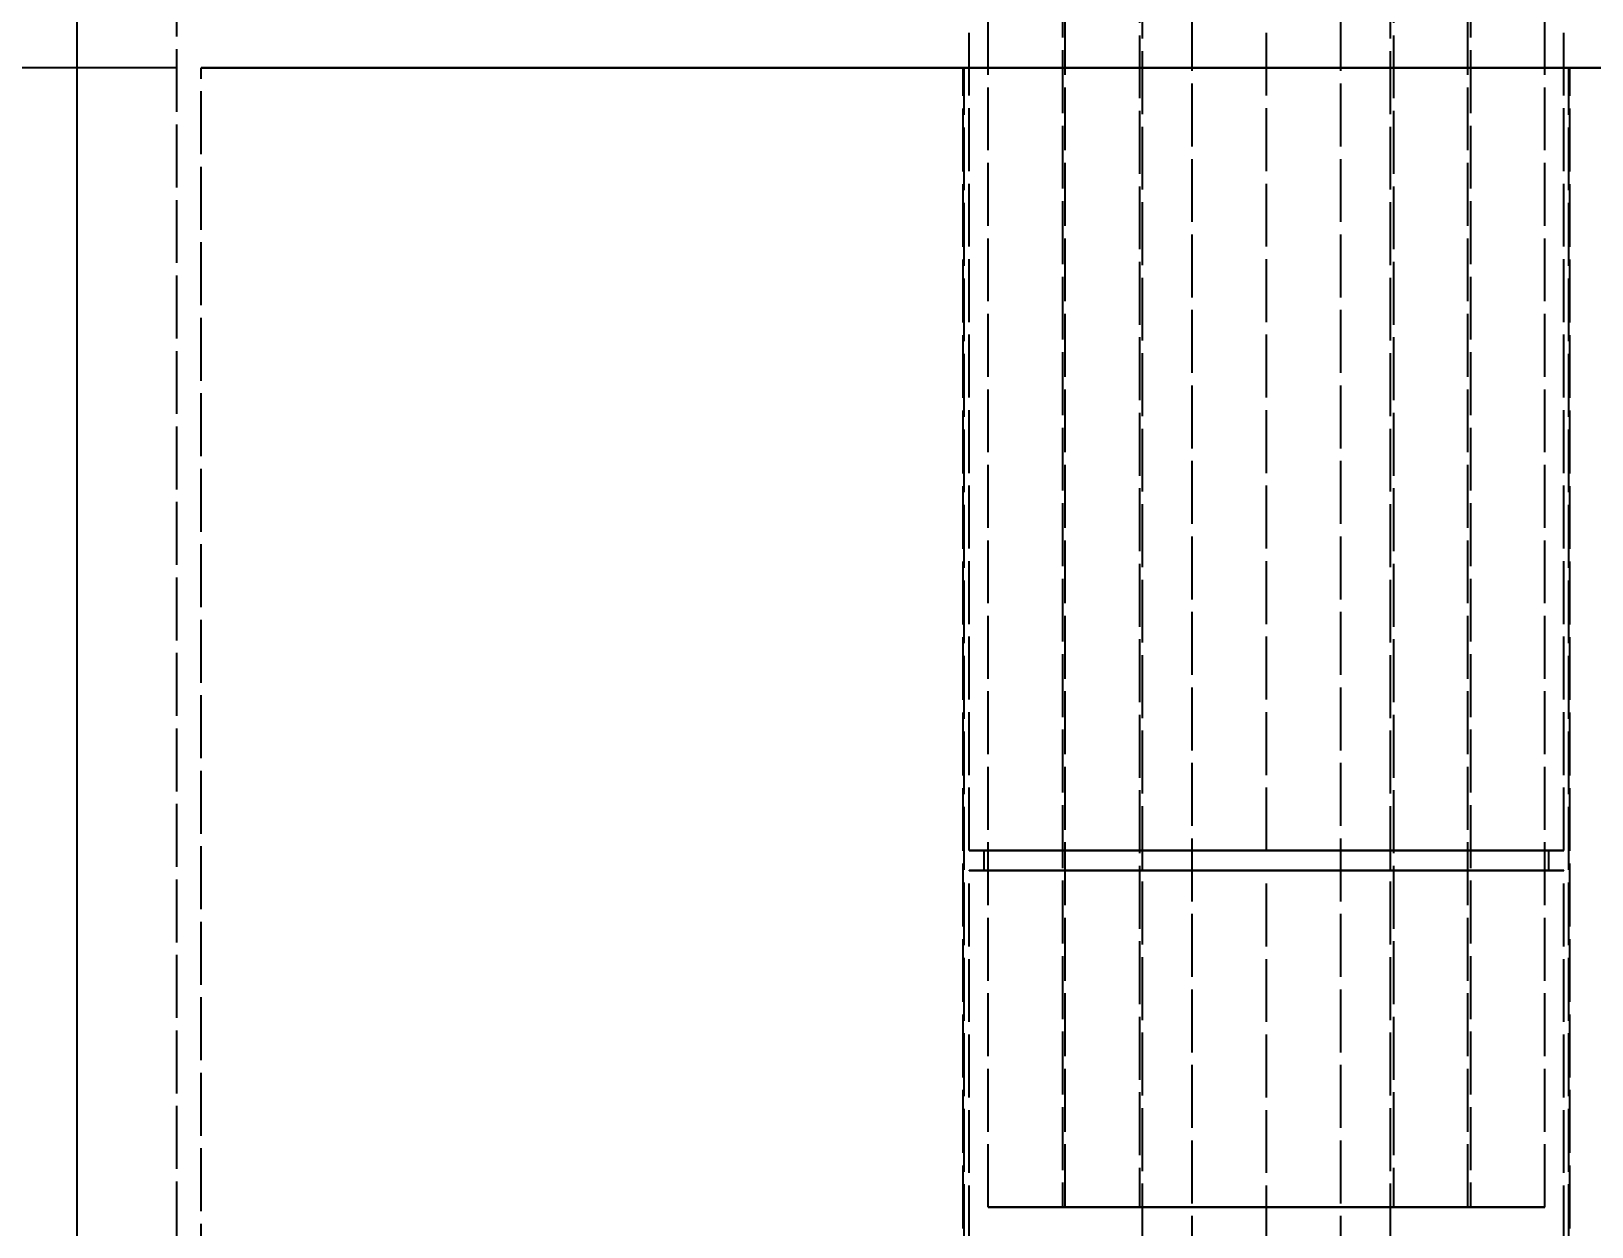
# Model space of a CAD drawing. Header units: millimetres. Extents: x -9 to 221, y -53 to 196.
# Drawn here: x 133.92 to 165.41, y -7.6 to 16.54 of the extents above; entities that cross this region are included whole.
import ezdxf

# ---------------------------------------------------------------- set-up
doc = ezdxf.new("R2010")
doc.units = ezdxf.units.MM
doc.linetypes.add('DASHED', pattern=[1.524, 1.27, -0.254])
for name, color, linetype in [('DIMS', 3, 'CONTINUOUS'), ('HIDDEN', 8, 'DASHED'), ('VISIBLE', 7, 'CONTINUOUS')]:
    doc.layers.add(name, color=color, linetype=linetype)
doc.styles.add('OpenSansCondensed-Light', font='OpenSansCondensed-Light.ttf')
doc.dimstyles.new('EZDXF', dxfattribs={"dimtxt": 0.25, "dimasz": 0.175, "dimexe": 0.375, "dimexo": 0.125, "dimgap": 0.1, "dimtad": 1, "dimlfac": 100, "dimzin": 12, "dimdsep": 46, "dimtxsty": 'OpenSansCondensed-Light', "dimblk": 'ARCHTICK', "dimcen": 2.5, "dimazin": 3, "dimtfac": 0.5, "dimtmove": 2, "dimatfit": 3})

# ---------------------------------------------------------------- blocks, each defined once
blk = doc.blocks.new('_ARCHTICK')
at = {"color": 0, "linetype": 'BYBLOCK', "const_width": 0.15}
blk.add_lwpolyline([(-0.5, -0.5), (0.5, 0.5)], dxfattribs=at)

msp = doc.modelspace()

# ---------------------------------------------------------------- linework, layer by layer
at = {"layer": 'HIDDEN'}
for points in [[(156.35, -21.71), (156.35, 31.6)], [(161.35, -21.71), (161.35, 31.6)], [(157.35, -25.41), (157.35, 31.3)], [(160.35, -25.41), (160.35, 31.3)], [(156.29, 25.6), (156.29, -7.2)], [(161.41, 25.6), (161.41, -7.2)], [(154.73, 25.3), (154.73, -7.2)], [(154.79, -7.2), (154.79, 25.3)], [(162.91, -7.2), (162.91, 25.3)], [(162.97, 25.3), (162.97, -7.2)], [(136.85, 23.8), (136.85, -15.2)], [(153.23, -7.2), (153.23, 23.8)], [(164.47, -7.2), (164.47, 23.8)], [(152.85, 0), (152.85, 16.8)], [(158.85, 0), (158.85, 16.8)], [(164.85, 0), (164.85, 16.8)], [(166.01667, 15.8), (165.33413, 15.8), (164.65159, 15.8), (163.96905, 15.8), (163.28651, 15.8), (162.60397, 15.8), (161.92143, 15.8), (161.23889, 15.8), (160.55635, 15.8), (159.87381, 15.8), (159.19127, 15.8), (158.50873, 15.8), (157.82619, 15.8), (157.14365, 15.8), (156.46111, 15.8), (155.77857, 15.8), (155.09603, 15.8), (154.41349, 15.8), (153.73095, 15.8), (153.04841, 15.8), (152.36587, 15.8), (151.68333, 15.8), (151.00079, 15.8), (150.31825, 15.8), (149.63571, 15.8), (148.95317, 15.8), (148.27063, 15.8), (147.5881, 15.8), (146.90556, 15.8), (146.22302, 15.8), (145.54048, 15.8), (144.85794, 15.8), (144.1754, 15.8), (143.49286, 15.8), (142.81032, 15.8), (142.12778, 15.8), (141.44524, 15.8), (140.7627, 15.8), (140.08016, 15.8), (139.39762, 15.8), (138.71508, 15.8), (138.03254, 15.8), (137.35, 15.8)], [(137.35, 15.8), (137.69127, 15.8), (138.03254, 15.8), (138.37381, 15.8), (138.71508, 15.8), (139.05635, 15.8), (139.39762, 15.8), (139.73889, 15.8), (140.08016, 15.8), (140.42143, 15.8), (140.7627, 15.8), (141.10397, 15.8), (141.44524, 15.8), (141.78651, 15.8), (142.12778, 15.8), (142.46905, 15.8), (142.81032, 15.8), (143.15159, 15.8), (143.49286, 15.8), (143.83413, 15.8), (144.1754, 15.8), (144.51667, 15.8), (144.85794, 15.8), (145.19921, 15.8), (145.54048, 15.8), (145.88175, 15.8), (146.22302, 15.8), (146.56429, 15.8), (146.90556, 15.8), (147.24683, 15.8), (147.5881, 15.8), (147.92937, 15.8), (148.27063, 15.8), (148.6119, 15.8), (148.95317, 15.8), (149.29444, 15.8), (149.63571, 15.8), (149.97698, 15.8), (150.31825, 15.8), (150.65952, 15.8), (151.00079, 15.8), (151.34206, 15.8), (151.68333, 15.8), (152.0246, 15.8), (152.36587, 15.8), (152.70714, 15.8), (153.04841, 15.8), (153.38968, 15.8), (153.73095, 15.8), (154.07222, 15.8), (154.41349, 15.8), (154.75476, 15.8), (155.09603, 15.8), (155.4373, 15.8), (155.77857, 15.8), (156.11984, 15.8), (156.46111, 15.8), (156.80238, 15.8), (157.14365, 15.8), (157.48492, 15.8), (157.82619, 15.8), (158.16746, 15.8), (158.50873, 15.8), (158.85, 15.8)], [(137.35, -14.9), (137.35, 15.8)], [(164.97, 15.8), (164.77571, 15.8), (164.58143, 15.8), (164.38714, 15.8), (164.19286, 15.8), (163.99857, 15.8), (163.80429, 15.8), (163.61, 15.8), (163.41571, 15.8), (163.22143, 15.8), (163.02714, 15.8), (162.83286, 15.8), (162.63857, 15.8), (162.44429, 15.8), (162.25, 15.8), (162.05571, 15.8), (161.86143, 15.8), (161.66714, 15.8), (161.47286, 15.8), (161.27857, 15.8), (161.08429, 15.8), (160.89, 15.8), (160.69571, 15.8), (160.50143, 15.8), (160.30714, 15.8), (160.11286, 15.8), (159.91857, 15.8), (159.72429, 15.8), (159.53, 15.8), (159.33571, 15.8), (159.14143, 15.8), (158.94714, 15.8), (158.75286, 15.8), (158.55857, 15.8), (158.36429, 15.8), (158.17, 15.8), (157.97571, 15.8), (157.78143, 15.8), (157.58714, 15.8), (157.39286, 15.8), (157.19857, 15.8), (157.00429, 15.8), (156.81, 15.8), (156.61571, 15.8), (156.42143, 15.8), (156.22714, 15.8), (156.03286, 15.8), (155.83857, 15.8), (155.64429, 15.8), (155.45, 15.8), (155.25571, 15.8), (155.06143, 15.8), (154.86714, 15.8), (154.67286, 15.8), (154.47857, 15.8), (154.28429, 15.8), (154.09, 15.8), (153.89571, 15.8), (153.70143, 15.8), (153.50714, 15.8), (153.31286, 15.8), (153.11857, 15.8), (152.92429, 15.8), (152.73, 15.8)], [(152.73, 15.8), (152.82714, 15.8), (152.92429, 15.8), (153.02143, 15.8), (153.11857, 15.8), (153.21571, 15.8), (153.31286, 15.8), (153.41, 15.8), (153.50714, 15.8), (153.60429, 15.8), (153.70143, 15.8), (153.79857, 15.8), (153.89571, 15.8), (153.99286, 15.8), (154.09, 15.8), (154.18714, 15.8), (154.28429, 15.8), (154.38143, 15.8), (154.47857, 15.8), (154.57571, 15.8), (154.67286, 15.8), (154.77, 15.8), (154.86714, 15.8), (154.96429, 15.8), (155.06143, 15.8), (155.15857, 15.8), (155.25571, 15.8), (155.35286, 15.8), (155.45, 15.8), (155.54714, 15.8), (155.64429, 15.8), (155.74143, 15.8), (155.83857, 15.8), (155.93571, 15.8), (156.03286, 15.8), (156.13, 15.8), (156.22714, 15.8), (156.32429, 15.8), (156.42143, 15.8), (156.51857, 15.8), (156.61571, 15.8), (156.71286, 15.8), (156.81, 15.8), (156.90714, 15.8), (157.00429, 15.8), (157.10143, 15.8), (157.19857, 15.8), (157.29571, 15.8), (157.39286, 15.8), (157.49, 15.8), (157.58714, 15.8), (157.68429, 15.8), (157.78143, 15.8), (157.87857, 15.8), (157.97571, 15.8), (158.07286, 15.8), (158.17, 15.8), (158.26714, 15.8), (158.36429, 15.8), (158.46143, 15.8), (158.55857, 15.8), (158.65571, 15.8), (158.75286, 15.8), (158.85, 15.8)], [(152.73, -12.2), (152.73, 15.8)], [(164.95, 15.8), (164.75635, 15.8), (164.5627, 15.8), (164.36905, 15.8), (164.1754, 15.8), (163.98175, 15.8), (163.7881, 15.8), (163.59444, 15.8), (163.40079, 15.8), (163.20714, 15.8), (163.01349, 15.8), (162.81984, 15.8), (162.62619, 15.8), (162.43254, 15.8), (162.23889, 15.8), (162.04524, 15.8), (161.85159, 15.8), (161.65794, 15.8), (161.46429, 15.8), (161.27063, 15.8), (161.07698, 15.8), (160.88333, 15.8), (160.68968, 15.8), (160.49603, 15.8), (160.30238, 15.8), (160.10873, 15.8), (159.91508, 15.8), (159.72143, 15.8), (159.52778, 15.8), (159.33413, 15.8), (159.14048, 15.8), (158.94683, 15.8), (158.75317, 15.8), (158.55952, 15.8), (158.36587, 15.8), (158.17222, 15.8), (157.97857, 15.8), (157.78492, 15.8), (157.59127, 15.8), (157.39762, 15.8), (157.20397, 15.8), (157.01032, 15.8), (156.81667, 15.8), (156.62302, 15.8), (156.42937, 15.8), (156.23571, 15.8), (156.04206, 15.8), (155.84841, 15.8), (155.65476, 15.8), (155.46111, 15.8), (155.26746, 15.8), (155.07381, 15.8), (154.88016, 15.8), (154.68651, 15.8), (154.49286, 15.8), (154.29921, 15.8), (154.10556, 15.8), (153.9119, 15.8), (153.71825, 15.8), (153.5246, 15.8), (153.33095, 15.8), (153.1373, 15.8), (152.94365, 15.8), (152.75, 15.8)], [(152.75, 15.8), (152.84683, 15.8), (152.94365, 15.8), (153.04048, 15.8), (153.1373, 15.8), (153.23413, 15.8), (153.33095, 15.8), (153.42778, 15.8), (153.5246, 15.8), (153.62143, 15.8), (153.71825, 15.8), (153.81508, 15.8), (153.9119, 15.8), (154.00873, 15.8), (154.10556, 15.8), (154.20238, 15.8), (154.29921, 15.8), (154.39603, 15.8), (154.49286, 15.8), (154.58968, 15.8), (154.68651, 15.8), (154.78333, 15.8), (154.88016, 15.8), (154.97698, 15.8), (155.07381, 15.8), (155.17063, 15.8), (155.26746, 15.8), (155.36429, 15.8), (155.46111, 15.8), (155.55794, 15.8), (155.65476, 15.8), (155.75159, 15.8), (155.84841, 15.8), (155.94524, 15.8), (156.04206, 15.8), (156.13889, 15.8), (156.23571, 15.8), (156.33254, 15.8), (156.42937, 15.8), (156.52619, 15.8), (156.62302, 15.8), (156.71984, 15.8), (156.81667, 15.8), (156.91349, 15.8), (157.01032, 15.8), (157.10714, 15.8), (157.20397, 15.8), (157.30079, 15.8), (157.39762, 15.8), (157.49444, 15.8), (157.59127, 15.8), (157.6881, 15.8), (157.78492, 15.8), (157.88175, 15.8), (157.97857, 15.8), (158.0754, 15.8), (158.17222, 15.8), (158.26905, 15.8), (158.36587, 15.8), (158.4627, 15.8), (158.55952, 15.8), (158.65635, 15.8), (158.75317, 15.8), (158.85, 15.8)], [(152.75, -20.2), (152.75, 15.8)], [(158.85, 15.8), (159.19127, 15.8), (159.53254, 15.8), (159.87381, 15.8), (160.21508, 15.8), (160.55635, 15.8), (160.89762, 15.8), (161.23889, 15.8), (161.58016, 15.8), (161.92143, 15.8), (162.2627, 15.8), (162.60397, 15.8), (162.94524, 15.8), (163.28651, 15.8), (163.62778, 15.8), (163.96905, 15.8), (164.31032, 15.8), (164.65159, 15.8), (164.99286, 15.8), (165.33413, 15.8), (165.6754, 15.8)], [(158.85, 15.8), (158.94714, 15.8), (159.04429, 15.8), (159.14143, 15.8), (159.23857, 15.8), (159.33571, 15.8), (159.43286, 15.8), (159.53, 15.8), (159.62714, 15.8), (159.72429, 15.8), (159.82143, 15.8), (159.91857, 15.8), (160.01571, 15.8), (160.11286, 15.8), (160.21, 15.8), (160.30714, 15.8), (160.40429, 15.8), (160.50143, 15.8), (160.59857, 15.8), (160.69571, 15.8), (160.79286, 15.8), (160.89, 15.8), (160.98714, 15.8), (161.08429, 15.8), (161.18143, 15.8), (161.27857, 15.8), (161.37571, 15.8), (161.47286, 15.8), (161.57, 15.8), (161.66714, 15.8), (161.76429, 15.8), (161.86143, 15.8), (161.95857, 15.8), (162.05571, 15.8), (162.15286, 15.8), (162.25, 15.8), (162.34714, 15.8), (162.44429, 15.8), (162.54143, 15.8), (162.63857, 15.8), (162.73571, 15.8), (162.83286, 15.8), (162.93, 15.8), (163.02714, 15.8), (163.12429, 15.8), (163.22143, 15.8), (163.31857, 15.8), (163.41571, 15.8), (163.51286, 15.8), (163.61, 15.8), (163.70714, 15.8), (163.80429, 15.8), (163.90143, 15.8), (163.99857, 15.8), (164.09571, 15.8), (164.19286, 15.8), (164.29, 15.8), (164.38714, 15.8), (164.48429, 15.8), (164.58143, 15.8), (164.67857, 15.8), (164.77571, 15.8), (164.87286, 15.8), (164.97, 15.8)], [(158.85, 15.8), (158.94683, 15.8), (159.04365, 15.8), (159.14048, 15.8), (159.2373, 15.8), (159.33413, 15.8), (159.43095, 15.8), (159.52778, 15.8), (159.6246, 15.8), (159.72143, 15.8), (159.81825, 15.8), (159.91508, 15.8), (160.0119, 15.8), (160.10873, 15.8), (160.20556, 15.8), (160.30238, 15.8), (160.39921, 15.8), (160.49603, 15.8), (160.59286, 15.8), (160.68968, 15.8), (160.78651, 15.8), (160.88333, 15.8), (160.98016, 15.8), (161.07698, 15.8), (161.17381, 15.8), (161.27063, 15.8), (161.36746, 15.8), (161.46429, 15.8), (161.56111, 15.8), (161.65794, 15.8), (161.75476, 15.8), (161.85159, 15.8), (161.94841, 15.8), (162.04524, 15.8), (162.14206, 15.8), (162.23889, 15.8), (162.33571, 15.8), (162.43254, 15.8), (162.52937, 15.8), (162.62619, 15.8), (162.72302, 15.8), (162.81984, 15.8), (162.91667, 15.8), (163.01349, 15.8), (163.11032, 15.8), (163.20714, 15.8), (163.30397, 15.8), (163.40079, 15.8), (163.49762, 15.8), (163.59444, 15.8), (163.69127, 15.8), (163.7881, 15.8), (163.88492, 15.8), (163.98175, 15.8), (164.07857, 15.8), (164.1754, 15.8), (164.27222, 15.8), (164.36905, 15.8), (164.46587, 15.8), (164.5627, 15.8), (164.65952, 15.8), (164.75635, 15.8), (164.85317, 15.8), (164.95, 15.8)], [(164.95, -20.2), (164.95, 15.8)], [(164.97, -12.2), (164.97, 15.8)], [(164.85, 0), (164.65952, 0), (164.46905, 0), (164.27857, 0), (164.0881, 0), (163.89762, 0), (163.70714, 0), (163.51667, 0), (163.32619, 0), (163.13571, 0), (162.94524, 0), (162.75476, 0), (162.56429, 0), (162.37381, 0), (162.18333, 0), (161.99286, 0), (161.80238, 0), (161.6119, 0), (161.42143, 0), (161.23095, 0), (161.04048, 0), (160.85, 0), (160.65952, 0), (160.46905, 0), (160.27857, 0), (160.0881, 0), (159.89762, 0), (159.70714, 0), (159.51667, 0), (159.32619, 0), (159.13571, 0), (158.94524, 0), (158.75476, 0), (158.56429, 0), (158.37381, 0), (158.18333, 0), (157.99286, 0), (157.80238, 0), (157.6119, 0), (157.42143, 0), (157.23095, 0), (157.04048, 0), (156.85, 0), (156.65952, 0), (156.46905, 0), (156.27857, 0), (156.0881, 0), (155.89762, 0), (155.70714, 0), (155.51667, 0), (155.32619, 0), (155.13571, 0), (154.94524, 0), (154.75476, 0), (154.56429, 0), (154.37381, 0), (154.18333, 0), (153.99286, 0), (153.80238, 0), (153.6119, 0), (153.42143, 0), (153.23095, 0), (153.04048, 0), (152.85, 0)], [(152.85, 0), (152.94524, 0), (153.04048, 0), (153.13571, 0), (153.23095, 0), (153.32619, 0), (153.42143, 0), (153.51667, 0), (153.6119, 0), (153.70714, 0), (153.80238, 0), (153.89762, 0), (153.99286, 0), (154.0881, 0), (154.18333, 0), (154.27857, 0), (154.37381, 0), (154.46905, 0), (154.56429, 0), (154.65952, 0), (154.75476, 0), (154.85, 0), (154.94524, 0), (155.04048, 0), (155.13571, 0), (155.23095, 0), (155.32619, 0), (155.42143, 0), (155.51667, 0), (155.6119, 0), (155.70714, 0), (155.80238, 0), (155.89762, 0), (155.99286, 0), (156.0881, 0), (156.18333, 0), (156.27857, 0), (156.37381, 0), (156.46905, 0), (156.56429, 0), (156.65952, 0), (156.75476, 0), (156.85, 0), (156.94524, 0), (157.04048, 0), (157.13571, 0), (157.23095, 0), (157.32619, 0), (157.42143, 0), (157.51667, 0), (157.6119, 0), (157.70714, 0), (157.80238, 0), (157.89762, 0), (157.99286, 0), (158.0881, 0), (158.18333, 0), (158.27857, 0), (158.37381, 0), (158.46905, 0), (158.56429, 0), (158.65952, 0), (158.75476, 0), (158.85, 0)], [(164.55, 0), (164.36905, 0), (164.1881, 0), (164.00714, 0), (163.82619, 0), (163.64524, 0), (163.46429, 0), (163.28333, 0), (163.10238, 0), (162.92143, 0), (162.74048, 0), (162.55952, 0), (162.37857, 0), (162.19762, 0), (162.01667, 0), (161.83571, 0), (161.65476, 0), (161.47381, 0), (161.29286, 0), (161.1119, 0), (160.93095, 0), (160.75, 0), (160.56905, 0), (160.3881, 0), (160.20714, 0), (160.02619, 0), (159.84524, 0), (159.66429, 0), (159.48333, 0), (159.30238, 0), (159.12143, 0), (158.94048, 0), (158.75952, 0), (158.57857, 0), (158.39762, 0), (158.21667, 0), (158.03571, 0), (157.85476, 0), (157.67381, 0), (157.49286, 0), (157.3119, 0), (157.13095, 0), (156.95, 0), (156.76905, 0), (156.5881, 0), (156.40714, 0), (156.22619, 0), (156.04524, 0), (155.86429, 0), (155.68333, 0), (155.50238, 0), (155.32143, 0), (155.14048, 0), (154.95952, 0), (154.77857, 0), (154.59762, 0), (154.41667, 0), (154.23571, 0), (154.05476, 0), (153.87381, 0), (153.69286, 0), (153.5119, 0), (153.33095, 0), (153.15, 0)], [(153.15, 0), (153.24048, 0), (153.33095, 0), (153.42143, 0), (153.5119, 0), (153.60238, 0), (153.69286, 0), (153.78333, 0), (153.87381, 0), (153.96429, 0), (154.05476, 0), (154.14524, 0), (154.23571, 0), (154.32619, 0), (154.41667, 0), (154.50714, 0), (154.59762, 0), (154.6881, 0), (154.77857, 0), (154.86905, 0), (154.95952, 0), (155.05, 0), (155.14048, 0), (155.23095, 0), (155.32143, 0), (155.4119, 0), (155.50238, 0), (155.59286, 0), (155.68333, 0), (155.77381, 0), (155.86429, 0), (155.95476, 0), (156.04524, 0), (156.13571, 0), (156.22619, 0), (156.31667, 0), (156.40714, 0), (156.49762, 0), (156.5881, 0), (156.67857, 0), (156.76905, 0), (156.85952, 0), (156.95, 0), (157.04048, 0), (157.13095, 0), (157.22143, 0), (157.3119, 0), (157.40238, 0), (157.49286, 0), (157.58333, 0), (157.67381, 0), (157.76429, 0), (157.85476, 0), (157.94524, 0), (158.03571, 0), (158.12619, 0), (158.21667, 0), (158.30714, 0), (158.39762, 0), (158.4881, 0), (158.57857, 0), (158.66905, 0), (158.75952, 0), (158.85, 0)], [(153.15, -0.4), (153.15, 0)], [(158.85, 0), (158.94048, 0), (159.03095, 0), (159.12143, 0), (159.2119, 0), (159.30238, 0), (159.39286, 0), (159.48333, 0), (159.57381, 0), (159.66429, 0), (159.75476, 0), (159.84524, 0), (159.93571, 0), (160.02619, 0), (160.11667, 0), (160.20714, 0), (160.29762, 0), (160.3881, 0), (160.47857, 0), (160.56905, 0), (160.65952, 0), (160.75, 0), (160.84048, 0), (160.93095, 0), (161.02143, 0), (161.1119, 0), (161.20238, 0), (161.29286, 0), (161.38333, 0), (161.47381, 0), (161.56429, 0), (161.65476, 0), (161.74524, 0), (161.83571, 0), (161.92619, 0), (162.01667, 0), (162.10714, 0), (162.19762, 0), (162.2881, 0), (162.37857, 0), (162.46905, 0), (162.55952, 0), (162.65, 0), (162.74048, 0), (162.83095, 0), (162.92143, 0), (163.0119, 0), (163.10238, 0), (163.19286, 0), (163.28333, 0), (163.37381, 0), (163.46429, 0), (163.55476, 0), (163.64524, 0), (163.73571, 0), (163.82619, 0), (163.91667, 0), (164.00714, 0), (164.09762, 0), (164.1881, 0), (164.27857, 0), (164.36905, 0), (164.45952, 0), (164.55, 0)], [(158.85, 0), (158.94524, 0), (159.04048, 0), (159.13571, 0), (159.23095, 0), (159.32619, 0), (159.42143, 0), (159.51667, 0), (159.6119, 0), (159.70714, 0), (159.80238, 0), (159.89762, 0), (159.99286, 0), (160.0881, 0), (160.18333, 0), (160.27857, 0), (160.37381, 0), (160.46905, 0), (160.56429, 0), (160.65952, 0), (160.75476, 0), (160.85, 0), (160.94524, 0), (161.04048, 0), (161.13571, 0), (161.23095, 0), (161.32619, 0), (161.42143, 0), (161.51667, 0), (161.6119, 0), (161.70714, 0), (161.80238, 0), (161.89762, 0), (161.99286, 0), (162.0881, 0), (162.18333, 0), (162.27857, 0), (162.37381, 0), (162.46905, 0), (162.56429, 0), (162.65952, 0), (162.75476, 0), (162.85, 0), (162.94524, 0), (163.04048, 0), (163.13571, 0), (163.23095, 0), (163.32619, 0), (163.42143, 0), (163.51667, 0), (163.6119, 0), (163.70714, 0), (163.80238, 0), (163.89762, 0), (163.99286, 0), (164.0881, 0), (164.18333, 0), (164.27857, 0), (164.37381, 0), (164.46905, 0), (164.56429, 0), (164.65952, 0), (164.75476, 0), (164.85, 0)], [(164.55, -0.4), (164.55, 0)], [(164.85, -0.4), (164.65952, -0.4), (164.46905, -0.4), (164.27857, -0.4), (164.0881, -0.4), (163.89762, -0.4), (163.70714, -0.4), (163.51667, -0.4), (163.32619, -0.4), (163.13571, -0.4), (162.94524, -0.4), (162.75476, -0.4), (162.56429, -0.4), (162.37381, -0.4), (162.18333, -0.4), (161.99286, -0.4), (161.80238, -0.4), (161.6119, -0.4), (161.42143, -0.4), (161.23095, -0.4), (161.04048, -0.4), (160.85, -0.4), (160.65952, -0.4), (160.46905, -0.4), (160.27857, -0.4), (160.0881, -0.4), (159.89762, -0.4), (159.70714, -0.4), (159.51667, -0.4), (159.32619, -0.4), (159.13571, -0.4), (158.94524, -0.4), (158.75476, -0.4), (158.56429, -0.4), (158.37381, -0.4), (158.18333, -0.4), (157.99286, -0.4), (157.80238, -0.4), (157.6119, -0.4), (157.42143, -0.4), (157.23095, -0.4), (157.04048, -0.4), (156.85, -0.4), (156.65952, -0.4), (156.46905, -0.4), (156.27857, -0.4), (156.0881, -0.4), (155.89762, -0.4), (155.70714, -0.4), (155.51667, -0.4), (155.32619, -0.4), (155.13571, -0.4), (154.94524, -0.4), (154.75476, -0.4), (154.56429, -0.4), (154.37381, -0.4), (154.18333, -0.4), (153.99286, -0.4), (153.80238, -0.4), (153.6119, -0.4), (153.42143, -0.4), (153.23095, -0.4), (153.04048, -0.4), (152.85, -0.4)], [(152.85, -0.4), (152.94524, -0.4), (153.04048, -0.4), (153.13571, -0.4), (153.23095, -0.4), (153.32619, -0.4), (153.42143, -0.4), (153.51667, -0.4), (153.6119, -0.4), (153.70714, -0.4), (153.80238, -0.4), (153.89762, -0.4), (153.99286, -0.4), (154.0881, -0.4), (154.18333, -0.4), (154.27857, -0.4), (154.37381, -0.4), (154.46905, -0.4), (154.56429, -0.4), (154.65952, -0.4), (154.75476, -0.4), (154.85, -0.4), (154.94524, -0.4), (155.04048, -0.4), (155.13571, -0.4), (155.23095, -0.4), (155.32619, -0.4), (155.42143, -0.4), (155.51667, -0.4), (155.6119, -0.4), (155.70714, -0.4), (155.80238, -0.4), (155.89762, -0.4), (155.99286, -0.4), (156.0881, -0.4), (156.18333, -0.4), (156.27857, -0.4), (156.37381, -0.4), (156.46905, -0.4), (156.56429, -0.4), (156.65952, -0.4), (156.75476, -0.4), (156.85, -0.4), (156.94524, -0.4), (157.04048, -0.4), (157.13571, -0.4), (157.23095, -0.4), (157.32619, -0.4), (157.42143, -0.4), (157.51667, -0.4), (157.6119, -0.4), (157.70714, -0.4), (157.80238, -0.4), (157.89762, -0.4), (157.99286, -0.4), (158.0881, -0.4), (158.18333, -0.4), (158.27857, -0.4), (158.37381, -0.4), (158.46905, -0.4), (158.56429, -0.4), (158.65952, -0.4), (158.75476, -0.4), (158.85, -0.4)], [(152.85, -18.7), (152.85, -0.4)], [(164.55, -0.4), (164.36905, -0.4), (164.1881, -0.4), (164.00714, -0.4), (163.82619, -0.4), (163.64524, -0.4), (163.46429, -0.4), (163.28333, -0.4), (163.10238, -0.4), (162.92143, -0.4), (162.74048, -0.4), (162.55952, -0.4), (162.37857, -0.4), (162.19762, -0.4), (162.01667, -0.4), (161.83571, -0.4), (161.65476, -0.4), (161.47381, -0.4), (161.29286, -0.4), (161.1119, -0.4), (160.93095, -0.4), (160.75, -0.4), (160.56905, -0.4), (160.3881, -0.4), (160.20714, -0.4), (160.02619, -0.4), (159.84524, -0.4), (159.66429, -0.4), (159.48333, -0.4), (159.30238, -0.4), (159.12143, -0.4), (158.94048, -0.4), (158.75952, -0.4), (158.57857, -0.4), (158.39762, -0.4), (158.21667, -0.4), (158.03571, -0.4), (157.85476, -0.4), (157.67381, -0.4), (157.49286, -0.4), (157.3119, -0.4), (157.13095, -0.4), (156.95, -0.4), (156.76905, -0.4), (156.5881, -0.4), (156.40714, -0.4), (156.22619, -0.4), (156.04524, -0.4), (155.86429, -0.4), (155.68333, -0.4), (155.50238, -0.4), (155.32143, -0.4), (155.14048, -0.4), (154.95952, -0.4), (154.77857, -0.4), (154.59762, -0.4), (154.41667, -0.4), (154.23571, -0.4), (154.05476, -0.4), (153.87381, -0.4), (153.69286, -0.4), (153.5119, -0.4), (153.33095, -0.4), (153.15, -0.4)], [(153.15, -0.4), (153.24048, -0.4), (153.33095, -0.4), (153.42143, -0.4), (153.5119, -0.4), (153.60238, -0.4), (153.69286, -0.4), (153.78333, -0.4), (153.87381, -0.4), (153.96429, -0.4), (154.05476, -0.4), (154.14524, -0.4), (154.23571, -0.4), (154.32619, -0.4), (154.41667, -0.4), (154.50714, -0.4), (154.59762, -0.4), (154.6881, -0.4), (154.77857, -0.4), (154.86905, -0.4), (154.95952, -0.4), (155.05, -0.4), (155.14048, -0.4), (155.23095, -0.4), (155.32143, -0.4), (155.4119, -0.4), (155.50238, -0.4), (155.59286, -0.4), (155.68333, -0.4), (155.77381, -0.4), (155.86429, -0.4), (155.95476, -0.4), (156.04524, -0.4), (156.13571, -0.4), (156.22619, -0.4), (156.31667, -0.4), (156.40714, -0.4), (156.49762, -0.4), (156.5881, -0.4), (156.67857, -0.4), (156.76905, -0.4), (156.85952, -0.4), (156.95, -0.4), (157.04048, -0.4), (157.13095, -0.4), (157.22143, -0.4), (157.3119, -0.4), (157.40238, -0.4), (157.49286, -0.4), (157.58333, -0.4), (157.67381, -0.4), (157.76429, -0.4), (157.85476, -0.4), (157.94524, -0.4), (158.03571, -0.4), (158.12619, -0.4), (158.21667, -0.4), (158.30714, -0.4), (158.39762, -0.4), (158.4881, -0.4), (158.57857, -0.4), (158.66905, -0.4), (158.75952, -0.4), (158.85, -0.4)], [(158.85, -18.7), (158.85, -0.4)], [(158.85, -0.4), (158.94524, -0.4), (159.04048, -0.4), (159.13571, -0.4), (159.23095, -0.4), (159.32619, -0.4), (159.42143, -0.4), (159.51667, -0.4), (159.6119, -0.4), (159.70714, -0.4), (159.80238, -0.4), (159.89762, -0.4), (159.99286, -0.4), (160.0881, -0.4), (160.18333, -0.4), (160.27857, -0.4), (160.37381, -0.4), (160.46905, -0.4), (160.56429, -0.4), (160.65952, -0.4), (160.75476, -0.4), (160.85, -0.4), (160.94524, -0.4), (161.04048, -0.4), (161.13571, -0.4), (161.23095, -0.4), (161.32619, -0.4), (161.42143, -0.4), (161.51667, -0.4), (161.6119, -0.4), (161.70714, -0.4), (161.80238, -0.4), (161.89762, -0.4), (161.99286, -0.4), (162.0881, -0.4), (162.18333, -0.4), (162.27857, -0.4), (162.37381, -0.4), (162.46905, -0.4), (162.56429, -0.4), (162.65952, -0.4), (162.75476, -0.4), (162.85, -0.4), (162.94524, -0.4), (163.04048, -0.4), (163.13571, -0.4), (163.23095, -0.4), (163.32619, -0.4), (163.42143, -0.4), (163.51667, -0.4), (163.6119, -0.4), (163.70714, -0.4), (163.80238, -0.4), (163.89762, -0.4), (163.99286, -0.4), (164.0881, -0.4), (164.18333, -0.4), (164.27857, -0.4), (164.37381, -0.4), (164.46905, -0.4), (164.56429, -0.4), (164.65952, -0.4), (164.75476, -0.4), (164.85, -0.4)], [(158.85, -0.4), (158.94048, -0.4), (159.03095, -0.4), (159.12143, -0.4), (159.2119, -0.4), (159.30238, -0.4), (159.39286, -0.4), (159.48333, -0.4), (159.57381, -0.4), (159.66429, -0.4), (159.75476, -0.4), (159.84524, -0.4), (159.93571, -0.4), (160.02619, -0.4), (160.11667, -0.4), (160.20714, -0.4), (160.29762, -0.4), (160.3881, -0.4), (160.47857, -0.4), (160.56905, -0.4), (160.65952, -0.4), (160.75, -0.4), (160.84048, -0.4), (160.93095, -0.4), (161.02143, -0.4), (161.1119, -0.4), (161.20238, -0.4), (161.29286, -0.4), (161.38333, -0.4), (161.47381, -0.4), (161.56429, -0.4), (161.65476, -0.4), (161.74524, -0.4), (161.83571, -0.4), (161.92619, -0.4), (162.01667, -0.4), (162.10714, -0.4), (162.19762, -0.4), (162.2881, -0.4), (162.37857, -0.4), (162.46905, -0.4), (162.55952, -0.4), (162.65, -0.4), (162.74048, -0.4), (162.83095, -0.4), (162.92143, -0.4), (163.0119, -0.4), (163.10238, -0.4), (163.19286, -0.4), (163.28333, -0.4), (163.37381, -0.4), (163.46429, -0.4), (163.55476, -0.4), (163.64524, -0.4), (163.73571, -0.4), (163.82619, -0.4), (163.91667, -0.4), (164.00714, -0.4), (164.09762, -0.4), (164.1881, -0.4), (164.27857, -0.4), (164.36905, -0.4), (164.45952, -0.4), (164.55, -0.4)], [(164.85, -18.7), (164.85, -0.4)], [(164.47, -7.2), (164.29159, -7.2), (164.11317, -7.2), (163.93476, -7.2), (163.75635, -7.2), (163.57794, -7.2), (163.39952, -7.2), (163.22111, -7.2), (163.0427, -7.2), (162.86429, -7.2), (162.68587, -7.2), (162.50746, -7.2), (162.32905, -7.2), (162.15063, -7.2), (161.97222, -7.2), (161.79381, -7.2), (161.6154, -7.2), (161.43698, -7.2), (161.25857, -7.2), (161.08016, -7.2), (160.90175, -7.2), (160.72333, -7.2), (160.54492, -7.2), (160.36651, -7.2), (160.1881, -7.2), (160.00968, -7.2), (159.83127, -7.2), (159.65286, -7.2), (159.47444, -7.2), (159.29603, -7.2), (159.11762, -7.2), (158.93921, -7.2), (158.76079, -7.2), (158.58238, -7.2), (158.40397, -7.2), (158.22556, -7.2), (158.04714, -7.2), (157.86873, -7.2), (157.69032, -7.2), (157.5119, -7.2), (157.33349, -7.2), (157.15508, -7.2), (156.97667, -7.2), (156.79825, -7.2), (156.61984, -7.2), (156.44143, -7.2), (156.26302, -7.2), (156.0846, -7.2), (155.90619, -7.2), (155.72778, -7.2), (155.54937, -7.2), (155.37095, -7.2), (155.19254, -7.2), (155.01413, -7.2), (154.83571, -7.2), (154.6573, -7.2), (154.47889, -7.2), (154.30048, -7.2), (154.12206, -7.2), (153.94365, -7.2), (153.76524, -7.2), (153.58683, -7.2), (153.40841, -7.2), (153.23, -7.2)], [(153.23, -7.2), (153.31921, -7.2), (153.40841, -7.2), (153.49762, -7.2), (153.58683, -7.2), (153.67603, -7.2), (153.76524, -7.2), (153.85444, -7.2), (153.94365, -7.2), (154.03286, -7.2), (154.12206, -7.2), (154.21127, -7.2), (154.30048, -7.2), (154.38968, -7.2), (154.47889, -7.2), (154.5681, -7.2), (154.6573, -7.2), (154.74651, -7.2), (154.83571, -7.2), (154.92492, -7.2), (155.01413, -7.2), (155.10333, -7.2), (155.19254, -7.2), (155.28175, -7.2), (155.37095, -7.2), (155.46016, -7.2), (155.54937, -7.2), (155.63857, -7.2), (155.72778, -7.2), (155.81698, -7.2), (155.90619, -7.2), (155.9954, -7.2), (156.0846, -7.2), (156.17381, -7.2), (156.26302, -7.2), (156.35222, -7.2), (156.44143, -7.2), (156.53063, -7.2), (156.61984, -7.2), (156.70905, -7.2), (156.79825, -7.2), (156.88746, -7.2), (156.97667, -7.2), (157.06587, -7.2), (157.15508, -7.2), (157.24429, -7.2), (157.33349, -7.2), (157.4227, -7.2), (157.5119, -7.2), (157.60111, -7.2), (157.69032, -7.2), (157.77952, -7.2), (157.86873, -7.2), (157.95794, -7.2), (158.04714, -7.2), (158.13635, -7.2), (158.22556, -7.2), (158.31476, -7.2), (158.40397, -7.2), (158.49317, -7.2), (158.58238, -7.2), (158.67159, -7.2), (158.76079, -7.2), (158.85, -7.2)], [(162.97, -7.2), (162.83921, -7.2), (162.70841, -7.2), (162.57762, -7.2), (162.44683, -7.2), (162.31603, -7.2), (162.18524, -7.2), (162.05444, -7.2), (161.92365, -7.2), (161.79286, -7.2), (161.66206, -7.2), (161.53127, -7.2), (161.40048, -7.2), (161.26968, -7.2), (161.13889, -7.2), (161.0081, -7.2), (160.8773, -7.2), (160.74651, -7.2), (160.61571, -7.2), (160.48492, -7.2), (160.35413, -7.2), (160.22333, -7.2), (160.09254, -7.2), (159.96175, -7.2), (159.83095, -7.2), (159.70016, -7.2), (159.56937, -7.2), (159.43857, -7.2), (159.30778, -7.2), (159.17698, -7.2), (159.04619, -7.2), (158.9154, -7.2), (158.7846, -7.2), (158.65381, -7.2), (158.52302, -7.2), (158.39222, -7.2), (158.26143, -7.2), (158.13063, -7.2), (157.99984, -7.2), (157.86905, -7.2), (157.73825, -7.2), (157.60746, -7.2), (157.47667, -7.2), (157.34587, -7.2), (157.21508, -7.2), (157.08429, -7.2), (156.95349, -7.2), (156.8227, -7.2), (156.6919, -7.2), (156.56111, -7.2), (156.43032, -7.2), (156.29952, -7.2), (156.16873, -7.2), (156.03794, -7.2), (155.90714, -7.2), (155.77635, -7.2), (155.64556, -7.2), (155.51476, -7.2), (155.38397, -7.2), (155.25317, -7.2), (155.12238, -7.2), (154.99159, -7.2), (154.86079, -7.2), (154.73, -7.2)], [(154.73, -7.2), (154.7954, -7.2), (154.86079, -7.2), (154.92619, -7.2), (154.99159, -7.2), (155.05698, -7.2), (155.12238, -7.2), (155.18778, -7.2), (155.25317, -7.2), (155.31857, -7.2), (155.38397, -7.2), (155.44937, -7.2), (155.51476, -7.2), (155.58016, -7.2), (155.64556, -7.2), (155.71095, -7.2), (155.77635, -7.2), (155.84175, -7.2), (155.90714, -7.2), (155.97254, -7.2), (156.03794, -7.2), (156.10333, -7.2), (156.16873, -7.2), (156.23413, -7.2), (156.29952, -7.2), (156.36492, -7.2), (156.43032, -7.2), (156.49571, -7.2), (156.56111, -7.2), (156.62651, -7.2), (156.6919, -7.2), (156.7573, -7.2), (156.8227, -7.2), (156.8881, -7.2), (156.95349, -7.2), (157.01889, -7.2), (157.08429, -7.2), (157.14968, -7.2), (157.21508, -7.2), (157.28048, -7.2), (157.34587, -7.2), (157.41127, -7.2), (157.47667, -7.2), (157.54206, -7.2), (157.60746, -7.2), (157.67286, -7.2), (157.73825, -7.2), (157.80365, -7.2), (157.86905, -7.2), (157.93444, -7.2), (157.99984, -7.2), (158.06524, -7.2), (158.13063, -7.2), (158.19603, -7.2), (158.26143, -7.2), (158.32683, -7.2), (158.39222, -7.2), (158.45762, -7.2), (158.52302, -7.2), (158.58841, -7.2), (158.65381, -7.2), (158.71921, -7.2), (158.7846, -7.2), (158.85, -7.2)], [(162.91, -7.2), (162.78111, -7.2), (162.65222, -7.2), (162.52333, -7.2), (162.39444, -7.2), (162.26556, -7.2), (162.13667, -7.2), (162.00778, -7.2), (161.87889, -7.2), (161.75, -7.2), (161.62111, -7.2), (161.49222, -7.2), (161.36333, -7.2), (161.23444, -7.2), (161.10556, -7.2), (160.97667, -7.2), (160.84778, -7.2), (160.71889, -7.2), (160.59, -7.2), (160.46111, -7.2), (160.33222, -7.2), (160.20333, -7.2), (160.07444, -7.2), (159.94556, -7.2), (159.81667, -7.2), (159.68778, -7.2), (159.55889, -7.2), (159.43, -7.2), (159.30111, -7.2), (159.17222, -7.2), (159.04333, -7.2), (158.91444, -7.2), (158.78556, -7.2), (158.65667, -7.2), (158.52778, -7.2), (158.39889, -7.2), (158.27, -7.2), (158.14111, -7.2), (158.01222, -7.2), (157.88333, -7.2), (157.75444, -7.2), (157.62556, -7.2), (157.49667, -7.2), (157.36778, -7.2), (157.23889, -7.2), (157.11, -7.2), (156.98111, -7.2), (156.85222, -7.2), (156.72333, -7.2), (156.59444, -7.2), (156.46556, -7.2), (156.33667, -7.2), (156.20778, -7.2), (156.07889, -7.2), (155.95, -7.2), (155.82111, -7.2), (155.69222, -7.2), (155.56333, -7.2), (155.43444, -7.2), (155.30556, -7.2), (155.17667, -7.2), (155.04778, -7.2), (154.91889, -7.2), (154.79, -7.2)], [(154.79, -7.2), (154.85444, -7.2), (154.91889, -7.2), (154.98333, -7.2), (155.04778, -7.2), (155.11222, -7.2), (155.17667, -7.2), (155.24111, -7.2), (155.30556, -7.2), (155.37, -7.2), (155.43444, -7.2), (155.49889, -7.2), (155.56333, -7.2), (155.62778, -7.2), (155.69222, -7.2), (155.75667, -7.2), (155.82111, -7.2), (155.88556, -7.2), (155.95, -7.2), (156.01444, -7.2), (156.07889, -7.2), (156.14333, -7.2), (156.20778, -7.2), (156.27222, -7.2), (156.33667, -7.2), (156.40111, -7.2), (156.46556, -7.2), (156.53, -7.2), (156.59444, -7.2), (156.65889, -7.2), (156.72333, -7.2), (156.78778, -7.2), (156.85222, -7.2), (156.91667, -7.2), (156.98111, -7.2), (157.04556, -7.2), (157.11, -7.2), (157.17444, -7.2), (157.23889, -7.2), (157.30333, -7.2), (157.36778, -7.2), (157.43222, -7.2), (157.49667, -7.2), (157.56111, -7.2), (157.62556, -7.2), (157.69, -7.2), (157.75444, -7.2), (157.81889, -7.2), (157.88333, -7.2), (157.94778, -7.2), (158.01222, -7.2), (158.07667, -7.2), (158.14111, -7.2), (158.20556, -7.2), (158.27, -7.2), (158.33444, -7.2), (158.39889, -7.2), (158.46333, -7.2), (158.52778, -7.2), (158.59222, -7.2), (158.65667, -7.2), (158.72111, -7.2), (158.78556, -7.2), (158.85, -7.2)], [(161.41, -7.2), (161.32873, -7.2), (161.24746, -7.2), (161.16619, -7.2), (161.08492, -7.2), (161.00365, -7.2), (160.92238, -7.2), (160.84111, -7.2), (160.75984, -7.2), (160.67857, -7.2), (160.5973, -7.2), (160.51603, -7.2), (160.43476, -7.2), (160.35349, -7.2), (160.27222, -7.2), (160.19095, -7.2), (160.10968, -7.2), (160.02841, -7.2), (159.94714, -7.2), (159.86587, -7.2), (159.7846, -7.2), (159.70333, -7.2), (159.62206, -7.2), (159.54079, -7.2), (159.45952, -7.2), (159.37825, -7.2), (159.29698, -7.2), (159.21571, -7.2), (159.13444, -7.2), (159.05317, -7.2), (158.9719, -7.2), (158.89063, -7.2), (158.80937, -7.2), (158.7281, -7.2), (158.64683, -7.2), (158.56556, -7.2), (158.48429, -7.2), (158.40302, -7.2), (158.32175, -7.2), (158.24048, -7.2), (158.15921, -7.2), (158.07794, -7.2), (157.99667, -7.2), (157.9154, -7.2), (157.83413, -7.2), (157.75286, -7.2), (157.67159, -7.2), (157.59032, -7.2), (157.50905, -7.2), (157.42778, -7.2), (157.34651, -7.2), (157.26524, -7.2), (157.18397, -7.2), (157.1027, -7.2), (157.02143, -7.2), (156.94016, -7.2), (156.85889, -7.2), (156.77762, -7.2), (156.69635, -7.2), (156.61508, -7.2), (156.53381, -7.2), (156.45254, -7.2), (156.37127, -7.2), (156.29, -7.2)], [(156.29, -7.2), (156.33063, -7.2), (156.37127, -7.2), (156.4119, -7.2), (156.45254, -7.2), (156.49317, -7.2), (156.53381, -7.2), (156.57444, -7.2), (156.61508, -7.2), (156.65571, -7.2), (156.69635, -7.2), (156.73698, -7.2), (156.77762, -7.2), (156.81825, -7.2), (156.85889, -7.2), (156.89952, -7.2), (156.94016, -7.2), (156.98079, -7.2), (157.02143, -7.2), (157.06206, -7.2), (157.1027, -7.2), (157.14333, -7.2), (157.18397, -7.2), (157.2246, -7.2), (157.26524, -7.2), (157.30587, -7.2), (157.34651, -7.2), (157.38714, -7.2), (157.42778, -7.2), (157.46841, -7.2), (157.50905, -7.2), (157.54968, -7.2), (157.59032, -7.2), (157.63095, -7.2), (157.67159, -7.2), (157.71222, -7.2), (157.75286, -7.2), (157.79349, -7.2), (157.83413, -7.2), (157.87476, -7.2), (157.9154, -7.2), (157.95603, -7.2), (157.99667, -7.2), (158.0373, -7.2), (158.07794, -7.2), (158.11857, -7.2), (158.15921, -7.2), (158.19984, -7.2), (158.24048, -7.2), (158.28111, -7.2), (158.32175, -7.2), (158.36238, -7.2), (158.40302, -7.2), (158.44365, -7.2), (158.48429, -7.2), (158.52492, -7.2), (158.56556, -7.2), (158.60619, -7.2), (158.64683, -7.2), (158.68746, -7.2), (158.7281, -7.2), (158.76873, -7.2), (158.80937, -7.2), (158.85, -7.2)], [(158.85, -7.2), (158.9154, -7.2), (158.98079, -7.2), (159.04619, -7.2), (159.11159, -7.2), (159.17698, -7.2), (159.24238, -7.2), (159.30778, -7.2), (159.37317, -7.2), (159.43857, -7.2), (159.50397, -7.2), (159.56937, -7.2), (159.63476, -7.2), (159.70016, -7.2), (159.76556, -7.2), (159.83095, -7.2), (159.89635, -7.2), (159.96175, -7.2), (160.02714, -7.2), (160.09254, -7.2), (160.15794, -7.2), (160.22333, -7.2), (160.28873, -7.2), (160.35413, -7.2), (160.41952, -7.2), (160.48492, -7.2), (160.55032, -7.2), (160.61571, -7.2), (160.68111, -7.2), (160.74651, -7.2), (160.8119, -7.2), (160.8773, -7.2), (160.9427, -7.2), (161.0081, -7.2), (161.07349, -7.2), (161.13889, -7.2), (161.20429, -7.2), (161.26968, -7.2), (161.33508, -7.2), (161.40048, -7.2), (161.46587, -7.2), (161.53127, -7.2), (161.59667, -7.2), (161.66206, -7.2), (161.72746, -7.2), (161.79286, -7.2), (161.85825, -7.2), (161.92365, -7.2), (161.98905, -7.2), (162.05444, -7.2), (162.11984, -7.2), (162.18524, -7.2), (162.25063, -7.2), (162.31603, -7.2), (162.38143, -7.2), (162.44683, -7.2), (162.51222, -7.2), (162.57762, -7.2), (162.64302, -7.2), (162.70841, -7.2), (162.77381, -7.2), (162.83921, -7.2), (162.9046, -7.2), (162.97, -7.2)], [(158.85, -7.2), (158.93921, -7.2), (159.02841, -7.2), (159.11762, -7.2), (159.20683, -7.2), (159.29603, -7.2), (159.38524, -7.2), (159.47444, -7.2), (159.56365, -7.2), (159.65286, -7.2), (159.74206, -7.2), (159.83127, -7.2), (159.92048, -7.2), (160.00968, -7.2), (160.09889, -7.2), (160.1881, -7.2), (160.2773, -7.2), (160.36651, -7.2), (160.45571, -7.2), (160.54492, -7.2), (160.63413, -7.2), (160.72333, -7.2), (160.81254, -7.2), (160.90175, -7.2), (160.99095, -7.2), (161.08016, -7.2), (161.16937, -7.2), (161.25857, -7.2), (161.34778, -7.2), (161.43698, -7.2), (161.52619, -7.2), (161.6154, -7.2), (161.7046, -7.2), (161.79381, -7.2), (161.88302, -7.2), (161.97222, -7.2), (162.06143, -7.2), (162.15063, -7.2), (162.23984, -7.2), (162.32905, -7.2), (162.41825, -7.2), (162.50746, -7.2), (162.59667, -7.2), (162.68587, -7.2), (162.77508, -7.2), (162.86429, -7.2), (162.95349, -7.2), (163.0427, -7.2), (163.1319, -7.2), (163.22111, -7.2), (163.31032, -7.2), (163.39952, -7.2), (163.48873, -7.2), (163.57794, -7.2), (163.66714, -7.2), (163.75635, -7.2), (163.84556, -7.2), (163.93476, -7.2), (164.02397, -7.2), (164.11317, -7.2), (164.20238, -7.2), (164.29159, -7.2), (164.38079, -7.2), (164.47, -7.2)], [(158.85, -7.2), (158.89063, -7.2), (158.93127, -7.2), (158.9719, -7.2), (159.01254, -7.2), (159.05317, -7.2), (159.09381, -7.2), (159.13444, -7.2), (159.17508, -7.2), (159.21571, -7.2), (159.25635, -7.2), (159.29698, -7.2), (159.33762, -7.2), (159.37825, -7.2), (159.41889, -7.2), (159.45952, -7.2), (159.50016, -7.2), (159.54079, -7.2), (159.58143, -7.2), (159.62206, -7.2), (159.6627, -7.2), (159.70333, -7.2), (159.74397, -7.2), (159.7846, -7.2), (159.82524, -7.2), (159.86587, -7.2), (159.90651, -7.2), (159.94714, -7.2), (159.98778, -7.2), (160.02841, -7.2), (160.06905, -7.2), (160.10968, -7.2), (160.15032, -7.2), (160.19095, -7.2), (160.23159, -7.2), (160.27222, -7.2), (160.31286, -7.2), (160.35349, -7.2), (160.39413, -7.2), (160.43476, -7.2), (160.4754, -7.2), (160.51603, -7.2), (160.55667, -7.2), (160.5973, -7.2), (160.63794, -7.2), (160.67857, -7.2), (160.71921, -7.2), (160.75984, -7.2), (160.80048, -7.2), (160.84111, -7.2), (160.88175, -7.2), (160.92238, -7.2), (160.96302, -7.2), (161.00365, -7.2), (161.04429, -7.2), (161.08492, -7.2), (161.12556, -7.2), (161.16619, -7.2), (161.20683, -7.2), (161.24746, -7.2), (161.2881, -7.2), (161.32873, -7.2), (161.36937, -7.2), (161.41, -7.2)], [(158.85, -7.2), (158.91444, -7.2), (158.97889, -7.2), (159.04333, -7.2), (159.10778, -7.2), (159.17222, -7.2), (159.23667, -7.2), (159.30111, -7.2), (159.36556, -7.2), (159.43, -7.2), (159.49444, -7.2), (159.55889, -7.2), (159.62333, -7.2), (159.68778, -7.2), (159.75222, -7.2), (159.81667, -7.2), (159.88111, -7.2), (159.94556, -7.2), (160.01, -7.2), (160.07444, -7.2), (160.13889, -7.2), (160.20333, -7.2), (160.26778, -7.2), (160.33222, -7.2), (160.39667, -7.2), (160.46111, -7.2), (160.52556, -7.2), (160.59, -7.2), (160.65444, -7.2), (160.71889, -7.2), (160.78333, -7.2), (160.84778, -7.2), (160.91222, -7.2), (160.97667, -7.2), (161.04111, -7.2), (161.10556, -7.2), (161.17, -7.2), (161.23444, -7.2), (161.29889, -7.2), (161.36333, -7.2), (161.42778, -7.2), (161.49222, -7.2), (161.55667, -7.2), (161.62111, -7.2), (161.68556, -7.2), (161.75, -7.2), (161.81444, -7.2), (161.87889, -7.2), (161.94333, -7.2), (162.00778, -7.2), (162.07222, -7.2), (162.13667, -7.2), (162.20111, -7.2), (162.26556, -7.2), (162.33, -7.2), (162.39444, -7.2), (162.45889, -7.2), (162.52333, -7.2), (162.58778, -7.2), (162.65222, -7.2), (162.71667, -7.2), (162.78111, -7.2), (162.84556, -7.2), (162.91, -7.2)]]:
    msp.add_lwpolyline(points, dxfattribs=at)
at = {"layer": 'VISIBLE'}
msp.add_lwpolyline([(134.85, -15.2), (134.85, 25.3)], dxfattribs=at)

# ---------------------------------------------------------------- dimensions: what is measured, and where the dimension line sits
at = {"layer": 'DIMS'}
msp.add_linear_dim(base=(87.75, -20.2), p1=(137.35, -20.2), p2=(137.35, 15.8), angle=90, dimstyle='EZDXF', override={"dimtxt": 1.6, "dimasz": 1, "dimexe": 0.6, "dimexo": 0.5, "dimdec": 2}, dxfattribs=at).render()

doc.saveas('drawing.dxf')
